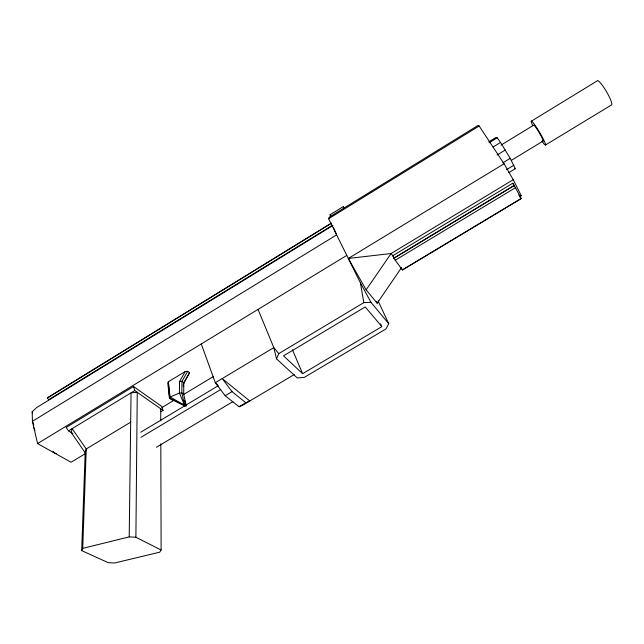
<?xml version="1.0" encoding="UTF-8"?>
<svg xmlns="http://www.w3.org/2000/svg" width="644" height="644" viewBox="0 0 644 644"><rect width="100%" height="100%" fill="white"/><g stroke="black" fill="none" stroke-linecap="round" stroke-linejoin="round"><path stroke-width="0.97" d="M161.113 550L135.892 537.249L137.261 392.325L131.046 392.84L129.211 536.879L82.722 548.374L81.683 550.62L108.281 562.703L114.648 562.993L159.728 552.182L161.113 550L160.807 443.837M183.218 386.215L183.798 382.697L189.553 372.723L187.726 371.29L185.327 371.475L168.334 381.771L167.794 383.357L169.517 398.298L184.683 405.873M186.245 405.744L183.693 394.241L183.798 382.697L181.954 381.296L179.539 381.49L179.41 393.057L184.595 405.342L185.834 406.251M81.683 550.62L85.177 452.764L86.224 448.965L130.676 422.174M82.722 548.374L86.224 448.965L72.128 428.638L71.162 432.446L85.177 452.764M402.355 269.973L521.189 198.561L402.355 269.973L393.878 258.22L514.242 185.383L521.189 198.561M189.553 372.723L183.234 384.291M258.043 309.41L273.797 347.599L276.518 358.853L297.295 377.956L304.29 377.384L385.981 328.931L388.726 323.682L370.936 302.31L360.431 282.893L328.625 218.743L329.221 217.165L478.009 125.459L479.16 125.983L504.059 163.769L513.236 179.692L521.205 195.663L519.483 196.694M276.518 358.853L278.78 353.612L363.796 302.656L370.936 302.31M169.517 398.298L170.113 396.97L168.334 381.771L169.517 398.298L184.595 405.342L181.833 392.856L181.954 381.296L187.726 371.29M179.539 381.49L185.327 371.475M504.059 163.769L348.315 258.453L366.13 289.824L377.175 303.227L401.55 267.614M366.13 289.824L391.117 253.519L513.236 179.692M85.628 453.465L71.041 462.247L37.569 443.579L32.417 421.313L32.2 411.774L36.571 407.636L332.98 225.424M332.465 225.271L48.646 399.763L47.31 397.96L331.41 223.154M330.75 216.416L330.018 214.782L343.284 206.603L344.057 207.618M328.625 218.743L479.16 125.983M47.31 397.96L331.217 223.299M488.965 141.769L496.202 137.333L497.208 137.816L500.541 142.437L510.225 158.36L515.297 168.72L508.816 172.648M489.086 142.791L497.208 137.816M531.171 121.297L597.012 81.007A14.144 2.383 59.6 0 1 605.376 89.814A14.144 2.383 59.6 0 1 611.8 104.763L545.645 144.916M493.183 146.937L500.541 142.437M500.968 145.158L533.578 125.226A9.338 0.918 59.3 0 1 539.72 133.517A9.338 0.918 59.3 0 1 542.522 140.714M497.112 154.987L505.323 149.98M37.569 443.579L346.794 255.394M160.863 411.709L163.029 410.405L161.749 406.428L133.525 386.505L66.155 427.487L68.481 430.852L72.844 433.452M502.843 162.852L510.225 158.36M511.352 160.348L543.222 140.972M68.481 430.852L134.773 390.578L163.029 410.405M506.53 169.686L513.88 165.226M514.242 185.383L512.817 183.21L392.76 255.74L393.951 257.994M393.878 258.22L514.443 185.448M395.158 260.265L515.675 187.573M162.006 407.483L174.017 400.254M183.46 394.571L213.494 376.49M140.762 432.221L218.324 385.684M140.907 437.356L220.779 389.491M201.266 343.96L215.321 382.729L225.167 395.738L232.041 391.633L245.815 402.733L249.775 400.987L222.228 378.583L232.041 391.633M156.436 447.226L232.959 401.615M225.167 395.738L239.077 406.742L245.815 402.733M294.252 374.542L243.126 404.939L239.077 406.742M302.616 373.689L381.876 326.621L365.196 306.955L283.529 355.842L302.616 373.689L292.457 349.781M520.135 195.865L521.205 195.663M348.315 258.453L391.117 253.519L394.418 257.986M171.401 399.666L173.051 399.691M129.211 536.879L135.892 537.249M53.17 451.951L54.643 453.102L56.535 453.521M180.586 403.434L184.78 405.768M184.595 405.342L170.113 396.97L179.41 393.057L181.833 392.856L183.693 394.241M514.717 168.35L515.297 168.72M217.479 384.452L215.321 382.729L273.797 347.599L278.78 353.612M53.122 451.822L54.643 453.102M330.018 214.782L330.815 215.788M518.822 194.947L520.972 198.473M401.156 267.719L401.993 269.055M512.817 183.21L514.524 186.599M378.076 300.877L388.726 323.682M380.54 323.916L381.433 325.719M343.284 206.603L344.041 208.221M333.592 227.71L336.627 234.883L32.417 421.313L33.81 424.847M33.923 427.817L34.953 430.425M376.474 301.4L377.175 303.227M184.514 400.359L186.18 405.792M133.525 386.505L134.773 390.578M360.431 282.893L363.796 302.656M32.2 411.774L32.49 413.585M160.71 408.779L160.742 420.798M532.83 125.701A14.007 1.377 59.3 0 1 534.158 124.01A14.007 1.377 59.3 0 1 544.526 141.591A14.007 1.377 59.3 0 1 541.886 141.068"/></g></svg>
